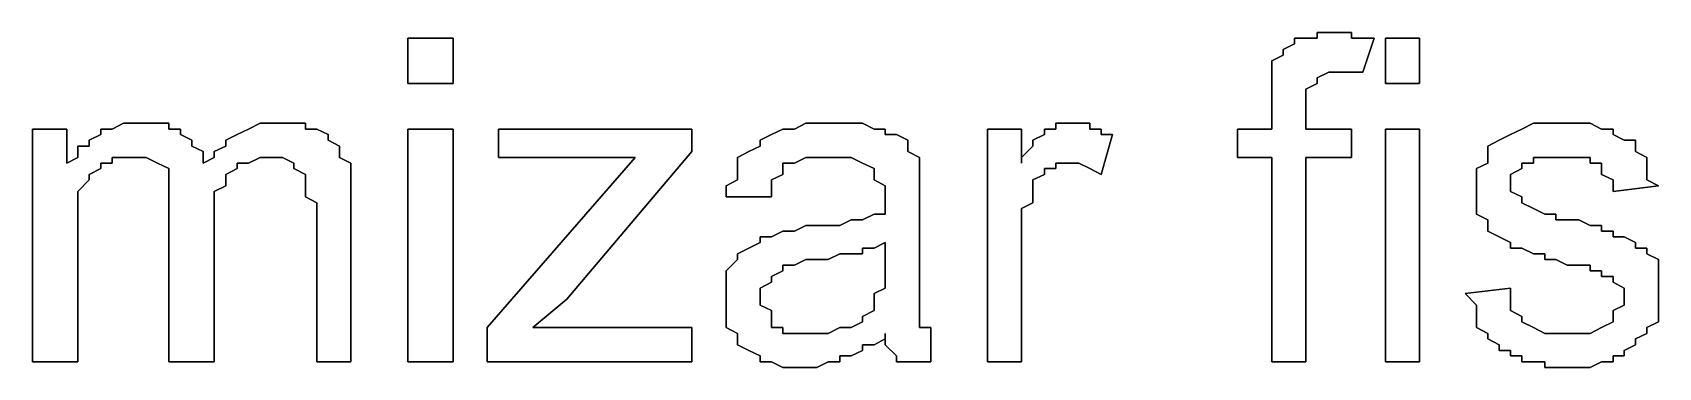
# Model space of a CAD drawing. Header units: metres. Extents: x 2.9 to 42.8, y 1.7 to 28.7.
# Drawn here: x 39.497 to 40.002, y 16.864 to 16.969 of the extents above; entities that cross this region are included whole.
import ezdxf

# ---------------------------------------------------------------- set-up
doc = ezdxf.new("R2010")
doc.units = ezdxf.units.M
doc.layers.add('GRIS', color=8, linetype='Continuous')

msp = doc.modelspace()

# ---------------------------------------------------------------- linework, layer by layer
at = {"layer": 'GRIS', "lineweight": -3}
for points in [[(39.6275, 16.9668), (39.6134, 16.9668), (39.6275, 16.9668)], [(39.6134, 16.9668), (39.6134, 16.9527), (39.6134, 16.9668)], [(39.6275, 16.9527), (39.6275, 16.9668), (39.6275, 16.9527)], [(39.8921, 16.9668), (39.8886, 16.9668), (39.8921, 16.9668)], [(39.8886, 16.9668), (39.8886, 16.9651), (39.8886, 16.9668)], [(39.8956, 16.9668), (39.8921, 16.9668), (39.8956, 16.9668)], [(39.8992, 16.9686), (39.8956, 16.9686), (39.8992, 16.9686)], [(39.8956, 16.9686), (39.8956, 16.9668), (39.8956, 16.9686)], [(39.9027, 16.9686), (39.8992, 16.9686), (39.9027, 16.9686)], [(39.9062, 16.9686), (39.9027, 16.9686), (39.9062, 16.9686)], [(39.9062, 16.9668), (39.9062, 16.9686), (39.9062, 16.9668)], [(39.9098, 16.9668), (39.9062, 16.9668), (39.9098, 16.9668)], [(39.9098, 16.9563), (39.9133, 16.9668), (39.9098, 16.9563)], [(39.9133, 16.9668), (39.9098, 16.9668), (39.9133, 16.9668)], [(39.9274, 16.9668), (39.9168, 16.9668), (39.9274, 16.9668)], [(39.9168, 16.9668), (39.9168, 16.9527), (39.9168, 16.9668)], [(39.9274, 16.9527), (39.9274, 16.9668), (39.9274, 16.9527)], [(39.8851, 16.9616), (39.8815, 16.9598), (39.8851, 16.9616)], [(39.8886, 16.9651), (39.8851, 16.9633), (39.8886, 16.9651)], [(39.8851, 16.9633), (39.8851, 16.9616), (39.8851, 16.9633)], [(39.8815, 16.9598), (39.8815, 16.958), (39.8815, 16.9598)], [(39.8815, 16.958), (39.8815, 16.9563), (39.8815, 16.958)], [(39.8815, 16.9563), (39.8815, 16.9545), (39.8815, 16.9563)], [(39.8956, 16.9545), (39.8992, 16.9563), (39.8956, 16.9545)], [(39.8992, 16.9563), (39.9027, 16.9563), (39.8992, 16.9563)], [(39.9027, 16.9563), (39.9062, 16.9563), (39.9027, 16.9563)], [(39.9062, 16.9563), (39.9098, 16.9563), (39.9062, 16.9563)], [(39.6134, 16.9527), (39.6275, 16.9527), (39.6134, 16.9527)], [(39.8815, 16.9545), (39.8815, 16.9527), (39.8815, 16.9545)], [(39.8815, 16.9527), (39.8815, 16.9492), (39.8815, 16.9527)], [(39.8921, 16.951), (39.8956, 16.9527), (39.8921, 16.951)], [(39.8956, 16.9527), (39.8956, 16.9545), (39.8956, 16.9527)], [(39.9168, 16.9527), (39.9274, 16.9527), (39.9168, 16.9527)], [(39.8815, 16.9492), (39.8815, 16.9474), (39.8815, 16.9492)], [(39.8815, 16.9474), (39.8815, 16.9386), (39.8815, 16.9474)], [(39.8921, 16.9492), (39.8921, 16.951), (39.8921, 16.9492)], [(39.8921, 16.9457), (39.8921, 16.9492), (39.8921, 16.9457)], [(39.8921, 16.9386), (39.8921, 16.9457), (39.8921, 16.9386)], [(39.5076, 16.9386), (39.497, 16.9386), (39.5076, 16.9386)], [(39.497, 16.9386), (39.497, 16.8663), (39.497, 16.9386)], [(39.5076, 16.928), (39.5076, 16.9386), (39.5076, 16.928)], [(39.5182, 16.9369), (39.5146, 16.9351), (39.5182, 16.9369)], [(39.5217, 16.9386), (39.5182, 16.9386), (39.5217, 16.9386)], [(39.5182, 16.9386), (39.5182, 16.9369), (39.5182, 16.9386)], [(39.5252, 16.9404), (39.5217, 16.9386), (39.5252, 16.9404)], [(39.5287, 16.9404), (39.5252, 16.9404), (39.5287, 16.9404)], [(39.5323, 16.9404), (39.5287, 16.9404), (39.5323, 16.9404)], [(39.5358, 16.9404), (39.5323, 16.9404), (39.5358, 16.9404)], [(39.5393, 16.9404), (39.5358, 16.9404), (39.5393, 16.9404)], [(39.5393, 16.9386), (39.5393, 16.9404), (39.5393, 16.9386)], [(39.5429, 16.9386), (39.5393, 16.9386), (39.5429, 16.9386)], [(39.5429, 16.9369), (39.5429, 16.9386), (39.5429, 16.9369)], [(39.5464, 16.9351), (39.5429, 16.9369), (39.5464, 16.9351)], [(39.5605, 16.9369), (39.557, 16.9351), (39.5605, 16.9369)], [(39.564, 16.9386), (39.5605, 16.9369), (39.564, 16.9386)], [(39.5676, 16.9404), (39.564, 16.9386), (39.5676, 16.9404)], [(39.5711, 16.9404), (39.5676, 16.9404), (39.5711, 16.9404)], [(39.5746, 16.9404), (39.5711, 16.9404), (39.5746, 16.9404)], [(39.5781, 16.9404), (39.5746, 16.9404), (39.5781, 16.9404)], [(39.5817, 16.9404), (39.5781, 16.9404), (39.5817, 16.9404)], [(39.5817, 16.9386), (39.5817, 16.9404), (39.5817, 16.9386)], [(39.5852, 16.9386), (39.5817, 16.9386), (39.5852, 16.9386)], [(39.5887, 16.9369), (39.5852, 16.9386), (39.5887, 16.9369)], [(39.5887, 16.9351), (39.5887, 16.9369), (39.5887, 16.9351)], [(39.6275, 16.9386), (39.6134, 16.9386), (39.6275, 16.9386)], [(39.6134, 16.9386), (39.6134, 16.8663), (39.6134, 16.9386)], [(39.6275, 16.8663), (39.6275, 16.9386), (39.6275, 16.8663)], [(39.7016, 16.9386), (39.6416, 16.9386), (39.7016, 16.9386)], [(39.6416, 16.9386), (39.6416, 16.9298), (39.6416, 16.9386)], [(39.7016, 16.9316), (39.7016, 16.9386), (39.7016, 16.9316)], [(39.7263, 16.9369), (39.7228, 16.9351), (39.7263, 16.9369)], [(39.7298, 16.9386), (39.7263, 16.9369), (39.7298, 16.9386)], [(39.7334, 16.9386), (39.7298, 16.9386), (39.7334, 16.9386)], [(39.7369, 16.9404), (39.7334, 16.9386), (39.7369, 16.9404)], [(39.7404, 16.9404), (39.7369, 16.9404), (39.7404, 16.9404)], [(39.7439, 16.9404), (39.7404, 16.9404), (39.7439, 16.9404)], [(39.7475, 16.9404), (39.7439, 16.9404), (39.7475, 16.9404)], [(39.751, 16.9404), (39.7475, 16.9404), (39.751, 16.9404)], [(39.7545, 16.9404), (39.751, 16.9404), (39.7545, 16.9404)], [(39.7581, 16.9386), (39.7545, 16.9404), (39.7581, 16.9386)], [(39.7616, 16.9386), (39.7581, 16.9386), (39.7616, 16.9386)], [(39.7616, 16.9369), (39.7616, 16.9386), (39.7616, 16.9369)], [(39.7651, 16.9369), (39.7616, 16.9369), (39.7651, 16.9369)], [(39.7686, 16.9351), (39.7651, 16.9369), (39.7686, 16.9351)], [(39.8039, 16.9386), (39.7933, 16.9386), (39.8039, 16.9386)], [(39.7933, 16.9386), (39.7933, 16.8663), (39.7933, 16.9386)], [(39.8039, 16.928), (39.8039, 16.9386), (39.8039, 16.928)], [(39.811, 16.9369), (39.8074, 16.9351), (39.811, 16.9369)], [(39.8145, 16.9386), (39.811, 16.9386), (39.8145, 16.9386)], [(39.811, 16.9386), (39.811, 16.9369), (39.811, 16.9386)], [(39.818, 16.9404), (39.8145, 16.9404), (39.818, 16.9404)], [(39.8145, 16.9404), (39.8145, 16.9386), (39.8145, 16.9404)], [(39.8216, 16.9404), (39.818, 16.9404), (39.8216, 16.9404)], [(39.8251, 16.9404), (39.8216, 16.9404), (39.8251, 16.9404)], [(39.8251, 16.9386), (39.8251, 16.9404), (39.8251, 16.9386)], [(39.8286, 16.9386), (39.8251, 16.9386), (39.8286, 16.9386)], [(39.8286, 16.9369), (39.8286, 16.9386), (39.8286, 16.9369)], [(39.8286, 16.9245), (39.8321, 16.9369), (39.8286, 16.9245)], [(39.8321, 16.9369), (39.8286, 16.9369), (39.8321, 16.9369)], [(39.8815, 16.9386), (39.8709, 16.9386), (39.8815, 16.9386)], [(39.8709, 16.9386), (39.8709, 16.9298), (39.8709, 16.9386)], [(39.9062, 16.9386), (39.8921, 16.9386), (39.9062, 16.9386)], [(39.9062, 16.9298), (39.9062, 16.9386), (39.9062, 16.9298)], [(39.9274, 16.9386), (39.9168, 16.9386), (39.9274, 16.9386)], [(39.9168, 16.9386), (39.9168, 16.8663), (39.9168, 16.9386)], [(39.9274, 16.8663), (39.9274, 16.9386), (39.9274, 16.8663)], [(39.9556, 16.9369), (39.9521, 16.9351), (39.9556, 16.9369)], [(39.9591, 16.9386), (39.9556, 16.9369), (39.9591, 16.9386)], [(39.9627, 16.9404), (39.9591, 16.9386), (39.9627, 16.9404)], [(39.9662, 16.9404), (39.9627, 16.9404), (39.9662, 16.9404)], [(39.9697, 16.9404), (39.9662, 16.9404), (39.9697, 16.9404)], [(39.9732, 16.9404), (39.9697, 16.9404), (39.9732, 16.9404)], [(39.9768, 16.9404), (39.9732, 16.9404), (39.9768, 16.9404)], [(39.9803, 16.9404), (39.9768, 16.9404), (39.9803, 16.9404)], [(39.9838, 16.9386), (39.9803, 16.9404), (39.9838, 16.9386)], [(39.9874, 16.9386), (39.9838, 16.9386), (39.9874, 16.9386)], [(39.9874, 16.9369), (39.9874, 16.9386), (39.9874, 16.9369)], [(39.9909, 16.9351), (39.9874, 16.9369), (39.9909, 16.9351)], [(39.5146, 16.9333), (39.5111, 16.9333), (39.5146, 16.9333)], [(39.5111, 16.9333), (39.5111, 16.9298), (39.5111, 16.9333)], [(39.5146, 16.9351), (39.5146, 16.9333), (39.5146, 16.9351)], [(39.5464, 16.9333), (39.5464, 16.9351), (39.5464, 16.9333)], [(39.5499, 16.9316), (39.5464, 16.9333), (39.5499, 16.9316)], [(39.5499, 16.9298), (39.5499, 16.9316), (39.5499, 16.9298)], [(39.557, 16.9333), (39.5534, 16.9316), (39.557, 16.9333)], [(39.5534, 16.9316), (39.5534, 16.9298), (39.5534, 16.9316)], [(39.557, 16.9351), (39.557, 16.9333), (39.557, 16.9351)], [(39.5923, 16.9333), (39.5887, 16.9351), (39.5923, 16.9333)], [(39.5923, 16.9316), (39.5923, 16.9333), (39.5923, 16.9316)], [(39.5923, 16.9298), (39.5923, 16.9316), (39.5923, 16.9298)], [(39.6628, 16.8857), (39.7016, 16.9316), (39.6628, 16.8857)], [(39.7193, 16.9316), (39.7157, 16.9298), (39.7193, 16.9316)], [(39.7228, 16.9333), (39.7193, 16.9316), (39.7228, 16.9333)], [(39.7228, 16.9351), (39.7228, 16.9333), (39.7228, 16.9351)], [(39.7686, 16.9333), (39.7686, 16.9351), (39.7686, 16.9333)], [(39.7686, 16.9316), (39.7686, 16.9333), (39.7686, 16.9316)], [(39.7722, 16.9298), (39.7686, 16.9316), (39.7722, 16.9298)], [(39.8074, 16.9333), (39.8039, 16.9298), (39.8074, 16.9333)], [(39.8074, 16.9351), (39.8074, 16.9333), (39.8074, 16.9351)], [(39.9521, 16.9351), (39.9486, 16.9333), (39.9521, 16.9351)], [(39.9486, 16.9333), (39.9486, 16.9316), (39.9486, 16.9333)], [(39.9486, 16.9316), (39.9486, 16.928), (39.9486, 16.9316)], [(39.9944, 16.9351), (39.9909, 16.9351), (39.9944, 16.9351)], [(39.9944, 16.9333), (39.9944, 16.9351), (39.9944, 16.9333)], [(39.9944, 16.9316), (39.9944, 16.9333), (39.9944, 16.9316)], [(39.9979, 16.9298), (39.9944, 16.9316), (39.9979, 16.9298)], [(39.5111, 16.9298), (39.5076, 16.928), (39.5111, 16.9298)], [(39.5146, 16.9245), (39.5182, 16.9263), (39.5146, 16.9245)], [(39.5182, 16.9263), (39.5182, 16.928), (39.5182, 16.9263)], [(39.5182, 16.928), (39.5217, 16.928), (39.5182, 16.928)], [(39.5217, 16.928), (39.5217, 16.9298), (39.5217, 16.928)], [(39.5217, 16.9298), (39.5252, 16.9298), (39.5217, 16.9298)], [(39.5252, 16.9298), (39.5287, 16.9298), (39.5252, 16.9298)], [(39.5287, 16.9298), (39.5323, 16.9298), (39.5287, 16.9298)], [(39.5323, 16.9298), (39.5358, 16.928), (39.5323, 16.9298)], [(39.5358, 16.928), (39.5393, 16.9263), (39.5358, 16.928)], [(39.5393, 16.9263), (39.5393, 16.9245), (39.5393, 16.9263)], [(39.5534, 16.9298), (39.5499, 16.928), (39.5534, 16.9298)], [(39.5499, 16.928), (39.5499, 16.9298), (39.5499, 16.928)], [(39.557, 16.9245), (39.5605, 16.9263), (39.557, 16.9245)], [(39.5605, 16.9263), (39.5605, 16.928), (39.5605, 16.9263)], [(39.5605, 16.928), (39.564, 16.928), (39.5605, 16.928)], [(39.564, 16.928), (39.5676, 16.9298), (39.564, 16.928)], [(39.5676, 16.9298), (39.5711, 16.9298), (39.5676, 16.9298)], [(39.5711, 16.9298), (39.5746, 16.9298), (39.5711, 16.9298)], [(39.5746, 16.9298), (39.5781, 16.928), (39.5746, 16.9298)], [(39.5781, 16.928), (39.5781, 16.9263), (39.5781, 16.928)], [(39.5781, 16.9263), (39.5817, 16.9245), (39.5781, 16.9263)], [(39.5958, 16.928), (39.5923, 16.9298), (39.5958, 16.928)], [(39.5958, 16.9245), (39.5958, 16.928), (39.5958, 16.9245)], [(39.684, 16.9298), (39.6381, 16.8769), (39.684, 16.9298)], [(39.6416, 16.9298), (39.6699, 16.9298), (39.6416, 16.9298)], [(39.6699, 16.9298), (39.6734, 16.9298), (39.6699, 16.9298)], [(39.6734, 16.9298), (39.6769, 16.9298), (39.6734, 16.9298)], [(39.6769, 16.9298), (39.6804, 16.9298), (39.6769, 16.9298)], [(39.6804, 16.9298), (39.684, 16.9298), (39.6804, 16.9298)], [(39.7157, 16.9298), (39.7157, 16.928), (39.7157, 16.9298)], [(39.7157, 16.928), (39.7157, 16.9263), (39.7157, 16.928)], [(39.7157, 16.9263), (39.7157, 16.9228), (39.7157, 16.9263)], [(39.7298, 16.9263), (39.7298, 16.928), (39.7298, 16.9263)], [(39.7298, 16.928), (39.7334, 16.928), (39.7298, 16.928)], [(39.7298, 16.9245), (39.7298, 16.9263), (39.7298, 16.9245)], [(39.7334, 16.928), (39.7369, 16.9298), (39.7334, 16.928)], [(39.7369, 16.9298), (39.7404, 16.9298), (39.7369, 16.9298)], [(39.7404, 16.9298), (39.7439, 16.9298), (39.7404, 16.9298)], [(39.7439, 16.9298), (39.7475, 16.9298), (39.7439, 16.9298)], [(39.7475, 16.9298), (39.751, 16.9298), (39.7475, 16.9298)], [(39.751, 16.9298), (39.7545, 16.928), (39.751, 16.9298)], [(39.7545, 16.928), (39.7581, 16.9263), (39.7545, 16.928)], [(39.7581, 16.9263), (39.7581, 16.9245), (39.7581, 16.9263)], [(39.7722, 16.9263), (39.7722, 16.9298), (39.7722, 16.9263)], [(39.7722, 16.9245), (39.7722, 16.9263), (39.7722, 16.9245)], [(39.8039, 16.9298), (39.8039, 16.928), (39.8039, 16.9298)], [(39.811, 16.9245), (39.811, 16.9263), (39.811, 16.9245)], [(39.811, 16.9263), (39.8145, 16.9263), (39.811, 16.9263)], [(39.8145, 16.9263), (39.8145, 16.928), (39.8145, 16.9263)], [(39.8145, 16.928), (39.818, 16.928), (39.8145, 16.928)], [(39.818, 16.928), (39.8216, 16.928), (39.818, 16.928)], [(39.8216, 16.928), (39.8251, 16.9263), (39.8216, 16.928)], [(39.8251, 16.9263), (39.8286, 16.9245), (39.8251, 16.9263)], [(39.8709, 16.9298), (39.8815, 16.9298), (39.8709, 16.9298)], [(39.8815, 16.9298), (39.8815, 16.8663), (39.8815, 16.9298)], [(39.8921, 16.8663), (39.8921, 16.9298), (39.8921, 16.8663)], [(39.8921, 16.9298), (39.9062, 16.9298), (39.8921, 16.9298)], [(39.9486, 16.928), (39.945, 16.9263), (39.9486, 16.928)], [(39.945, 16.9263), (39.945, 16.9245), (39.945, 16.9263)], [(39.9556, 16.9245), (39.9591, 16.9263), (39.9556, 16.9245)], [(39.9591, 16.9263), (39.9591, 16.928), (39.9591, 16.9263)], [(39.9591, 16.928), (39.9627, 16.928), (39.9591, 16.928)], [(39.9627, 16.928), (39.9627, 16.9298), (39.9627, 16.928)], [(39.9627, 16.9298), (39.9662, 16.9298), (39.9627, 16.9298)], [(39.9662, 16.9298), (39.9697, 16.9298), (39.9662, 16.9298)], [(39.9697, 16.9298), (39.9732, 16.9298), (39.9697, 16.9298)], [(39.9732, 16.9298), (39.9768, 16.9298), (39.9732, 16.9298)], [(39.9768, 16.9298), (39.9803, 16.9298), (39.9768, 16.9298)], [(39.9803, 16.9298), (39.9803, 16.928), (39.9803, 16.9298)], [(39.9803, 16.928), (39.9838, 16.928), (39.9803, 16.928)], [(39.9838, 16.928), (39.9838, 16.9263), (39.9838, 16.928)], [(39.9838, 16.9263), (39.9838, 16.9245), (39.9838, 16.9263)], [(39.9979, 16.928), (39.9979, 16.9298), (39.9979, 16.928)], [(39.9979, 16.9263), (39.9979, 16.928), (39.9979, 16.9263)], [(39.9979, 16.9228), (39.9979, 16.9263), (39.9979, 16.9228)], [(39.5111, 16.9192), (39.5146, 16.9228), (39.5111, 16.9192)], [(39.5146, 16.9228), (39.5146, 16.9245), (39.5146, 16.9228)], [(39.5393, 16.9245), (39.5393, 16.9228), (39.5393, 16.9245)], [(39.5393, 16.9228), (39.5393, 16.921), (39.5393, 16.9228)], [(39.5393, 16.921), (39.5393, 16.9192), (39.5393, 16.921)], [(39.5534, 16.9192), (39.557, 16.921), (39.5534, 16.9192)], [(39.557, 16.9228), (39.557, 16.9245), (39.557, 16.9228)], [(39.557, 16.921), (39.557, 16.9228), (39.557, 16.921)], [(39.5817, 16.9245), (39.5817, 16.9228), (39.5817, 16.9245)], [(39.5817, 16.9228), (39.5817, 16.921), (39.5817, 16.9228)], [(39.5817, 16.921), (39.5817, 16.9175), (39.5817, 16.921)], [(39.5958, 16.9228), (39.5958, 16.9245), (39.5958, 16.9228)], [(39.5958, 16.9192), (39.5958, 16.9228), (39.5958, 16.9192)], [(39.7157, 16.9228), (39.7122, 16.921), (39.7157, 16.9228)], [(39.7122, 16.921), (39.7122, 16.9175), (39.7122, 16.921)], [(39.7263, 16.9228), (39.7298, 16.9245), (39.7263, 16.9228)], [(39.7263, 16.921), (39.7263, 16.9228), (39.7263, 16.921)], [(39.7263, 16.9175), (39.7263, 16.921), (39.7263, 16.9175)], [(39.7581, 16.9245), (39.7581, 16.9228), (39.7581, 16.9245)], [(39.7581, 16.9228), (39.7616, 16.921), (39.7581, 16.9228)], [(39.7616, 16.921), (39.7616, 16.9192), (39.7616, 16.921)], [(39.7722, 16.9228), (39.7722, 16.9245), (39.7722, 16.9228)], [(39.7722, 16.921), (39.7722, 16.9228), (39.7722, 16.921)], [(39.7722, 16.9192), (39.7722, 16.921), (39.7722, 16.9192)], [(39.8074, 16.9228), (39.811, 16.9245), (39.8074, 16.9228)], [(39.8074, 16.9192), (39.8074, 16.9228), (39.8074, 16.9192)], [(39.945, 16.9245), (39.945, 16.9228), (39.945, 16.9245)], [(39.945, 16.9228), (39.945, 16.9192), (39.945, 16.9228)], [(39.9556, 16.921), (39.9556, 16.9245), (39.9556, 16.921)], [(39.9556, 16.9192), (39.9556, 16.921), (39.9556, 16.9192)], [(39.9838, 16.9245), (39.9874, 16.9228), (39.9838, 16.9245)], [(39.9874, 16.9228), (39.9874, 16.921), (39.9874, 16.9228)], [(39.9874, 16.921), (39.9874, 16.9192), (39.9874, 16.921)], [(39.9874, 16.9192), (40.0015, 16.921), (39.9874, 16.9192)], [(40.0015, 16.921), (39.9979, 16.9228), (40.0015, 16.921)], [(39.5111, 16.9175), (39.5111, 16.9192), (39.5111, 16.9175)], [(39.5111, 16.9157), (39.5111, 16.9175), (39.5111, 16.9157)], [(39.5393, 16.9192), (39.5393, 16.9157), (39.5393, 16.9192)], [(39.5534, 16.9175), (39.5534, 16.9192), (39.5534, 16.9175)], [(39.5534, 16.9157), (39.5534, 16.9175), (39.5534, 16.9157)], [(39.5817, 16.9175), (39.5852, 16.9157), (39.5817, 16.9175)], [(39.5958, 16.9175), (39.5958, 16.9192), (39.5958, 16.9175)], [(39.5958, 16.9157), (39.5958, 16.9175), (39.5958, 16.9157)], [(39.7122, 16.9175), (39.7263, 16.9175), (39.7122, 16.9175)], [(39.7616, 16.9192), (39.7616, 16.9157), (39.7616, 16.9192)], [(39.7722, 16.9157), (39.7722, 16.9192), (39.7722, 16.9157)], [(39.8074, 16.9157), (39.8074, 16.9192), (39.8074, 16.9157)], [(39.945, 16.9192), (39.945, 16.9175), (39.945, 16.9192)], [(39.945, 16.9175), (39.945, 16.9139), (39.945, 16.9175)], [(39.9591, 16.9175), (39.9556, 16.9192), (39.9591, 16.9175)], [(39.9591, 16.9157), (39.9591, 16.9175), (39.9591, 16.9157)], [(39.5111, 16.9139), (39.5111, 16.9157), (39.5111, 16.9139)], [(39.5111, 16.9104), (39.5111, 16.9139), (39.5111, 16.9104)], [(39.5393, 16.9157), (39.5393, 16.9139), (39.5393, 16.9157)], [(39.5393, 16.9139), (39.5393, 16.8663), (39.5393, 16.9139)], [(39.5534, 16.9122), (39.5534, 16.9157), (39.5534, 16.9122)], [(39.5534, 16.9104), (39.5534, 16.9122), (39.5534, 16.9104)], [(39.5852, 16.9157), (39.5852, 16.9122), (39.5852, 16.9157)], [(39.5852, 16.9122), (39.5852, 16.8663), (39.5852, 16.9122)], [(39.5958, 16.8663), (39.5958, 16.9157), (39.5958, 16.8663)], [(39.7581, 16.9122), (39.7545, 16.9104), (39.7581, 16.9122)], [(39.7616, 16.9122), (39.7581, 16.9122), (39.7616, 16.9122)], [(39.7616, 16.9157), (39.7616, 16.9122), (39.7616, 16.9157)], [(39.7722, 16.9139), (39.7722, 16.9157), (39.7722, 16.9139)], [(39.7722, 16.8963), (39.7722, 16.9139), (39.7722, 16.8963)], [(39.8039, 16.9139), (39.8074, 16.9157), (39.8039, 16.9139)], [(39.8039, 16.9122), (39.8039, 16.9139), (39.8039, 16.9122)], [(39.8039, 16.9086), (39.8039, 16.9122), (39.8039, 16.9086)], [(39.945, 16.9139), (39.945, 16.9122), (39.945, 16.9139)], [(39.945, 16.9122), (39.9486, 16.9104), (39.945, 16.9122)], [(39.9627, 16.9139), (39.9591, 16.9157), (39.9627, 16.9139)], [(39.9662, 16.9122), (39.9627, 16.9139), (39.9662, 16.9122)], [(39.9697, 16.9122), (39.9662, 16.9122), (39.9697, 16.9122)], [(39.9697, 16.9104), (39.9697, 16.9122), (39.9697, 16.9104)], [(39.5111, 16.9086), (39.5111, 16.9104), (39.5111, 16.9086)], [(39.5111, 16.9051), (39.5111, 16.9086), (39.5111, 16.9051)], [(39.5534, 16.9086), (39.5534, 16.9104), (39.5534, 16.9086)], [(39.5534, 16.8663), (39.5534, 16.9086), (39.5534, 16.8663)], [(39.7298, 16.9069), (39.7263, 16.9051), (39.7298, 16.9069)], [(39.7334, 16.9069), (39.7298, 16.9069), (39.7334, 16.9069)], [(39.7369, 16.9086), (39.7334, 16.9069), (39.7369, 16.9086)], [(39.7404, 16.9086), (39.7369, 16.9086), (39.7404, 16.9086)], [(39.7439, 16.9086), (39.7404, 16.9086), (39.7439, 16.9086)], [(39.7475, 16.9086), (39.7439, 16.9086), (39.7475, 16.9086)], [(39.751, 16.9104), (39.7475, 16.9086), (39.751, 16.9104)], [(39.7545, 16.9104), (39.751, 16.9104), (39.7545, 16.9104)], [(39.8039, 16.9069), (39.8039, 16.9086), (39.8039, 16.9069)], [(39.8039, 16.9051), (39.8039, 16.9069), (39.8039, 16.9051)], [(39.9486, 16.9104), (39.9486, 16.9086), (39.9486, 16.9104)], [(39.9486, 16.9086), (39.9486, 16.9069), (39.9486, 16.9086)], [(39.9486, 16.9069), (39.9521, 16.9051), (39.9486, 16.9069)], [(39.9732, 16.9104), (39.9697, 16.9104), (39.9732, 16.9104)], [(39.9768, 16.9104), (39.9732, 16.9104), (39.9768, 16.9104)], [(39.9803, 16.9086), (39.9768, 16.9104), (39.9803, 16.9086)], [(39.9838, 16.9086), (39.9803, 16.9086), (39.9838, 16.9086)], [(39.9838, 16.9069), (39.9838, 16.9086), (39.9838, 16.9069)], [(39.9874, 16.9069), (39.9838, 16.9069), (39.9874, 16.9069)], [(39.9874, 16.9051), (39.9874, 16.9069), (39.9874, 16.9051)], [(39.5111, 16.9033), (39.5111, 16.9051), (39.5111, 16.9033)], [(39.5111, 16.8663), (39.5111, 16.9033), (39.5111, 16.8663)], [(39.7193, 16.9016), (39.7157, 16.8998), (39.7193, 16.9016)], [(39.7228, 16.9033), (39.7193, 16.9016), (39.7228, 16.9033)], [(39.7263, 16.9051), (39.7228, 16.9051), (39.7263, 16.9051)], [(39.7228, 16.9051), (39.7228, 16.9033), (39.7228, 16.9051)], [(39.7545, 16.8998), (39.7545, 16.9016), (39.7545, 16.8998)], [(39.7545, 16.9016), (39.7581, 16.9016), (39.7545, 16.9016)], [(39.7581, 16.9016), (39.7616, 16.9033), (39.7581, 16.9016)], [(39.7616, 16.9033), (39.7616, 16.8981), (39.7616, 16.9033)], [(39.8039, 16.8663), (39.8039, 16.9051), (39.8039, 16.8663)], [(39.9521, 16.9051), (39.9556, 16.9033), (39.9521, 16.9051)], [(39.9556, 16.9033), (39.9556, 16.9016), (39.9556, 16.9033)], [(39.9556, 16.9016), (39.9591, 16.9016), (39.9556, 16.9016)], [(39.9591, 16.9016), (39.9627, 16.8998), (39.9591, 16.9016)], [(39.9909, 16.9051), (39.9874, 16.9051), (39.9909, 16.9051)], [(39.9944, 16.9033), (39.9909, 16.9051), (39.9944, 16.9033)], [(39.9944, 16.9016), (39.9944, 16.9033), (39.9944, 16.9016)], [(39.9979, 16.9016), (39.9944, 16.9016), (39.9979, 16.9016)], [(39.9979, 16.8998), (39.9979, 16.9016), (39.9979, 16.8998)], [(39.7157, 16.8981), (39.7122, 16.8945), (39.7157, 16.8981)], [(39.7157, 16.8998), (39.7157, 16.8981), (39.7157, 16.8998)], [(39.7298, 16.8945), (39.7298, 16.8963), (39.7298, 16.8945)], [(39.7298, 16.8963), (39.7334, 16.8963), (39.7298, 16.8963)], [(39.7334, 16.8963), (39.7369, 16.8981), (39.7334, 16.8963)], [(39.7369, 16.8981), (39.7404, 16.8981), (39.7369, 16.8981)], [(39.7404, 16.8981), (39.7439, 16.8981), (39.7404, 16.8981)], [(39.7439, 16.8981), (39.7475, 16.8998), (39.7439, 16.8981)], [(39.7475, 16.8998), (39.751, 16.8998), (39.7475, 16.8998)], [(39.751, 16.8998), (39.7545, 16.8998), (39.751, 16.8998)], [(39.7616, 16.8981), (39.7616, 16.8945), (39.7616, 16.8981)], [(39.7722, 16.8928), (39.7722, 16.8963), (39.7722, 16.8928)], [(39.9627, 16.8998), (39.9662, 16.8998), (39.9627, 16.8998)], [(39.9662, 16.8998), (39.9662, 16.8981), (39.9662, 16.8998)], [(39.9662, 16.8981), (39.9697, 16.8981), (39.9662, 16.8981)], [(39.9697, 16.8981), (39.9732, 16.8963), (39.9697, 16.8981)], [(39.9732, 16.8963), (39.9768, 16.8963), (39.9732, 16.8963)], [(39.9768, 16.8963), (39.9803, 16.8963), (39.9768, 16.8963)], [(39.9803, 16.8963), (39.9803, 16.8945), (39.9803, 16.8963)], [(40.0015, 16.8981), (39.9979, 16.8998), (40.0015, 16.8981)], [(40.0015, 16.8963), (40.0015, 16.8981), (40.0015, 16.8963)], [(40.0015, 16.8945), (40.0015, 16.8963), (40.0015, 16.8945)], [(39.7122, 16.8945), (39.7122, 16.8928), (39.7122, 16.8945)], [(39.7122, 16.8928), (39.7122, 16.891), (39.7122, 16.8928)], [(39.7122, 16.891), (39.7122, 16.8875), (39.7122, 16.891)], [(39.7228, 16.8892), (39.7263, 16.891), (39.7228, 16.8892)], [(39.7263, 16.8928), (39.7298, 16.8945), (39.7263, 16.8928)], [(39.7263, 16.891), (39.7263, 16.8928), (39.7263, 16.891)], [(39.7616, 16.8945), (39.7616, 16.8928), (39.7616, 16.8945)], [(39.7616, 16.8928), (39.7616, 16.8892), (39.7616, 16.8928)], [(39.7722, 16.8892), (39.7722, 16.8928), (39.7722, 16.8892)], [(39.9803, 16.8945), (39.9838, 16.8945), (39.9803, 16.8945)], [(39.9838, 16.8945), (39.9838, 16.8928), (39.9838, 16.8945)], [(39.9838, 16.8928), (39.9874, 16.8928), (39.9838, 16.8928)], [(39.9874, 16.8928), (39.9874, 16.891), (39.9874, 16.8928)], [(39.9874, 16.891), (39.9909, 16.8892), (39.9874, 16.891)], [(40.0015, 16.8928), (40.0015, 16.8945), (40.0015, 16.8928)], [(40.0015, 16.8892), (40.0015, 16.8928), (40.0015, 16.8892)], [(39.6522, 16.8769), (39.6628, 16.8857), (39.6522, 16.8769)], [(39.7122, 16.8875), (39.7122, 16.8857), (39.7122, 16.8875)], [(39.7122, 16.8857), (39.7122, 16.8822), (39.7122, 16.8857)], [(39.7228, 16.8875), (39.7228, 16.8892), (39.7228, 16.8875)], [(39.7228, 16.8857), (39.7228, 16.8875), (39.7228, 16.8857)], [(39.7228, 16.8839), (39.7228, 16.8857), (39.7228, 16.8839)], [(39.7616, 16.8892), (39.7581, 16.8875), (39.7616, 16.8892)], [(39.7581, 16.8875), (39.7581, 16.8857), (39.7581, 16.8875)], [(39.7581, 16.8857), (39.7581, 16.8839), (39.7581, 16.8857)], [(39.7722, 16.8875), (39.7722, 16.8892), (39.7722, 16.8875)], [(39.7722, 16.8839), (39.7722, 16.8875), (39.7722, 16.8839)], [(39.9556, 16.8892), (39.9415, 16.8875), (39.9556, 16.8892)], [(39.9415, 16.8875), (39.945, 16.8839), (39.9415, 16.8875)], [(39.9556, 16.8875), (39.9556, 16.8892), (39.9556, 16.8875)], [(39.9556, 16.8857), (39.9556, 16.8875), (39.9556, 16.8857)], [(39.9556, 16.8822), (39.9556, 16.8857), (39.9556, 16.8822)], [(39.9909, 16.8892), (39.9909, 16.8857), (39.9909, 16.8892)], [(39.9909, 16.8857), (39.9909, 16.8839), (39.9909, 16.8857)], [(40.0015, 16.8875), (40.0015, 16.8892), (40.0015, 16.8875)], [(40.0015, 16.8857), (40.0015, 16.8875), (40.0015, 16.8857)], [(40.0015, 16.8839), (40.0015, 16.8857), (40.0015, 16.8839)], [(39.7122, 16.8822), (39.7122, 16.8804), (39.7122, 16.8822)], [(39.7263, 16.8822), (39.7228, 16.8839), (39.7263, 16.8822)], [(39.7263, 16.8787), (39.7263, 16.8822), (39.7263, 16.8787)], [(39.7581, 16.8822), (39.7545, 16.8804), (39.7581, 16.8822)], [(39.7581, 16.8839), (39.7581, 16.8822), (39.7581, 16.8839)], [(39.7722, 16.8822), (39.7722, 16.8839), (39.7722, 16.8822)], [(39.7722, 16.8804), (39.7722, 16.8822), (39.7722, 16.8804)], [(39.945, 16.8839), (39.945, 16.8822), (39.945, 16.8839)], [(39.945, 16.8822), (39.945, 16.8787), (39.945, 16.8822)], [(39.9591, 16.8804), (39.9556, 16.8822), (39.9591, 16.8804)], [(39.9909, 16.8839), (39.9874, 16.8822), (39.9909, 16.8839)], [(39.9874, 16.8822), (39.9874, 16.8804), (39.9874, 16.8822)], [(40.0015, 16.8804), (40.0015, 16.8839), (40.0015, 16.8804)], [(39.6381, 16.8769), (39.6381, 16.8663), (39.6381, 16.8769)], [(39.6557, 16.8769), (39.6522, 16.8769), (39.6557, 16.8769)], [(39.6593, 16.8769), (39.6557, 16.8769), (39.6593, 16.8769)], [(39.6628, 16.8769), (39.6593, 16.8769), (39.6628, 16.8769)], [(39.6663, 16.8769), (39.6628, 16.8769), (39.6663, 16.8769)], [(39.6699, 16.8769), (39.6663, 16.8769), (39.6699, 16.8769)], [(39.7016, 16.8769), (39.6699, 16.8769), (39.7016, 16.8769)], [(39.7016, 16.8663), (39.7016, 16.8769), (39.7016, 16.8663)], [(39.7122, 16.8804), (39.7122, 16.8787), (39.7122, 16.8804)], [(39.7122, 16.8787), (39.7122, 16.8769), (39.7122, 16.8787)], [(39.7122, 16.8769), (39.7157, 16.8751), (39.7122, 16.8769)], [(39.7263, 16.8769), (39.7263, 16.8787), (39.7263, 16.8769)], [(39.7298, 16.8769), (39.7263, 16.8769), (39.7298, 16.8769)], [(39.7298, 16.8751), (39.7298, 16.8769), (39.7298, 16.8751)], [(39.7475, 16.8769), (39.7439, 16.8751), (39.7475, 16.8769)], [(39.751, 16.8769), (39.7475, 16.8769), (39.751, 16.8769)], [(39.7545, 16.8787), (39.751, 16.8769), (39.7545, 16.8787)], [(39.7545, 16.8804), (39.7545, 16.8787), (39.7545, 16.8804)], [(39.7722, 16.8769), (39.7722, 16.8804), (39.7722, 16.8769)], [(39.7757, 16.8769), (39.7722, 16.8769), (39.7757, 16.8769)], [(39.7757, 16.8751), (39.7757, 16.8769), (39.7757, 16.8751)], [(39.945, 16.8787), (39.945, 16.8769), (39.945, 16.8787)], [(39.945, 16.8769), (39.9486, 16.8751), (39.945, 16.8769)], [(39.9591, 16.8787), (39.9591, 16.8804), (39.9591, 16.8787)], [(39.9627, 16.8769), (39.9591, 16.8787), (39.9627, 16.8769)], [(39.9662, 16.8751), (39.9627, 16.8769), (39.9662, 16.8751)], [(39.9838, 16.8769), (39.9803, 16.8751), (39.9838, 16.8769)], [(39.9874, 16.8787), (39.9838, 16.8769), (39.9874, 16.8787)], [(39.9874, 16.8804), (39.9874, 16.8787), (39.9874, 16.8804)], [(39.9979, 16.8769), (40.0015, 16.8787), (39.9979, 16.8769)], [(39.9979, 16.8751), (39.9979, 16.8769), (39.9979, 16.8751)], [(40.0015, 16.8787), (40.0015, 16.8804), (40.0015, 16.8787)], [(39.7157, 16.8751), (39.7157, 16.8716), (39.7157, 16.8751)], [(39.7157, 16.8716), (39.7193, 16.8698), (39.7157, 16.8716)], [(39.7334, 16.8751), (39.7298, 16.8751), (39.7334, 16.8751)], [(39.7369, 16.8751), (39.7334, 16.8751), (39.7369, 16.8751)], [(39.7404, 16.8751), (39.7369, 16.8751), (39.7404, 16.8751)], [(39.7439, 16.8751), (39.7404, 16.8751), (39.7439, 16.8751)], [(39.7545, 16.8698), (39.7545, 16.8716), (39.7545, 16.8698)], [(39.7545, 16.8716), (39.7581, 16.8716), (39.7545, 16.8716)], [(39.7581, 16.8716), (39.7616, 16.8734), (39.7581, 16.8716)], [(39.7616, 16.8751), (39.7616, 16.8734), (39.7616, 16.8751)], [(39.7616, 16.8734), (39.7616, 16.8751), (39.7616, 16.8734)], [(39.7616, 16.8734), (39.7616, 16.8716), (39.7616, 16.8734)], [(39.7616, 16.8716), (39.7651, 16.8681), (39.7616, 16.8716)], [(39.7757, 16.8734), (39.7757, 16.8751), (39.7757, 16.8734)], [(39.7757, 16.8698), (39.7757, 16.8734), (39.7757, 16.8698)], [(39.9486, 16.8751), (39.9486, 16.8734), (39.9486, 16.8751)], [(39.9486, 16.8734), (39.9521, 16.8716), (39.9486, 16.8734)], [(39.9521, 16.8716), (39.9521, 16.8698), (39.9521, 16.8716)], [(39.9697, 16.8751), (39.9662, 16.8751), (39.9697, 16.8751)], [(39.9732, 16.8751), (39.9697, 16.8751), (39.9732, 16.8751)], [(39.9768, 16.8751), (39.9732, 16.8751), (39.9768, 16.8751)], [(39.9803, 16.8751), (39.9768, 16.8751), (39.9803, 16.8751)], [(39.9909, 16.8698), (39.9944, 16.8716), (39.9909, 16.8698)], [(39.9944, 16.8734), (39.9979, 16.8751), (39.9944, 16.8734)], [(39.9944, 16.8716), (39.9944, 16.8734), (39.9944, 16.8716)], [(39.497, 16.8663), (39.5111, 16.8663), (39.497, 16.8663)], [(39.5393, 16.8663), (39.5534, 16.8663), (39.5393, 16.8663)], [(39.5852, 16.8663), (39.5958, 16.8663), (39.5852, 16.8663)], [(39.6134, 16.8663), (39.6275, 16.8663), (39.6134, 16.8663)], [(39.6381, 16.8663), (39.7016, 16.8663), (39.6381, 16.8663)], [(39.7193, 16.8698), (39.7228, 16.8681), (39.7193, 16.8698)], [(39.7228, 16.8681), (39.7228, 16.8663), (39.7228, 16.8681)], [(39.7228, 16.8663), (39.7263, 16.8663), (39.7228, 16.8663)], [(39.7263, 16.8663), (39.7298, 16.8645), (39.7263, 16.8663)], [(39.7404, 16.8645), (39.7439, 16.8663), (39.7404, 16.8645)], [(39.7439, 16.8663), (39.7475, 16.8663), (39.7439, 16.8663)], [(39.7475, 16.8663), (39.7475, 16.8681), (39.7475, 16.8663)], [(39.7475, 16.8681), (39.751, 16.8681), (39.7475, 16.8681)], [(39.751, 16.8681), (39.7545, 16.8698), (39.751, 16.8681)], [(39.7651, 16.8681), (39.7651, 16.8663), (39.7651, 16.8681)], [(39.7651, 16.8663), (39.7757, 16.8663), (39.7651, 16.8663)], [(39.7757, 16.8681), (39.7757, 16.8698), (39.7757, 16.8681)], [(39.7757, 16.8663), (39.7757, 16.8681), (39.7757, 16.8663)], [(39.7933, 16.8663), (39.8039, 16.8663), (39.7933, 16.8663)], [(39.8815, 16.8663), (39.8921, 16.8663), (39.8815, 16.8663)], [(39.9168, 16.8663), (39.9274, 16.8663), (39.9168, 16.8663)], [(39.9521, 16.8698), (39.9556, 16.8698), (39.9521, 16.8698)], [(39.9556, 16.8698), (39.9556, 16.8681), (39.9556, 16.8698)], [(39.9556, 16.8681), (39.9591, 16.8681), (39.9556, 16.8681)], [(39.9591, 16.8681), (39.9591, 16.8663), (39.9591, 16.8681)], [(39.9591, 16.8663), (39.9627, 16.8663), (39.9591, 16.8663)], [(39.9627, 16.8663), (39.9662, 16.8663), (39.9627, 16.8663)], [(39.9662, 16.8663), (39.9662, 16.8645), (39.9662, 16.8663)], [(39.9803, 16.8645), (39.9838, 16.8663), (39.9803, 16.8645)], [(39.9838, 16.8663), (39.9874, 16.8663), (39.9838, 16.8663)], [(39.9874, 16.8663), (39.9874, 16.8681), (39.9874, 16.8663)], [(39.9874, 16.8681), (39.9909, 16.8681), (39.9874, 16.8681)], [(39.9909, 16.8681), (39.9909, 16.8698), (39.9909, 16.8681)], [(39.7298, 16.8645), (39.7334, 16.8645), (39.7298, 16.8645)], [(39.7334, 16.8645), (39.7369, 16.8645), (39.7334, 16.8645)], [(39.7369, 16.8645), (39.7404, 16.8645), (39.7369, 16.8645)], [(39.9662, 16.8645), (39.9697, 16.8645), (39.9662, 16.8645)], [(39.9697, 16.8645), (39.9732, 16.8645), (39.9697, 16.8645)], [(39.9732, 16.8645), (39.9768, 16.8645), (39.9732, 16.8645)], [(39.9768, 16.8645), (39.9803, 16.8645), (39.9768, 16.8645)]]:
    msp.add_lwpolyline(points, dxfattribs=at)

doc.saveas('drawing.dxf')
